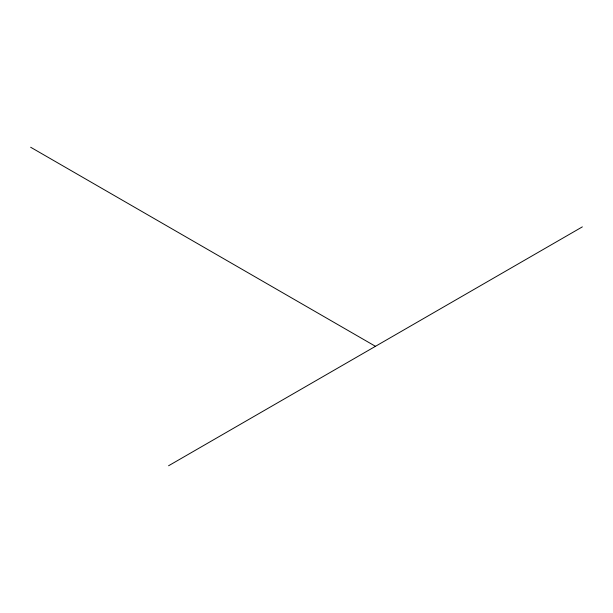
<?xml version="1.0" encoding="UTF-8"?>
<svg xmlns="http://www.w3.org/2000/svg" width="613" height="613" viewBox="0 0 613 613"><rect width="100%" height="100%" fill="white"/><g stroke="black" fill="none" stroke-linecap="round" stroke-linejoin="round"><path stroke-width="0.92" d="M168.575 465.757L582.35 226.871M30.65 147.243L375.462 346.314"/></g></svg>
